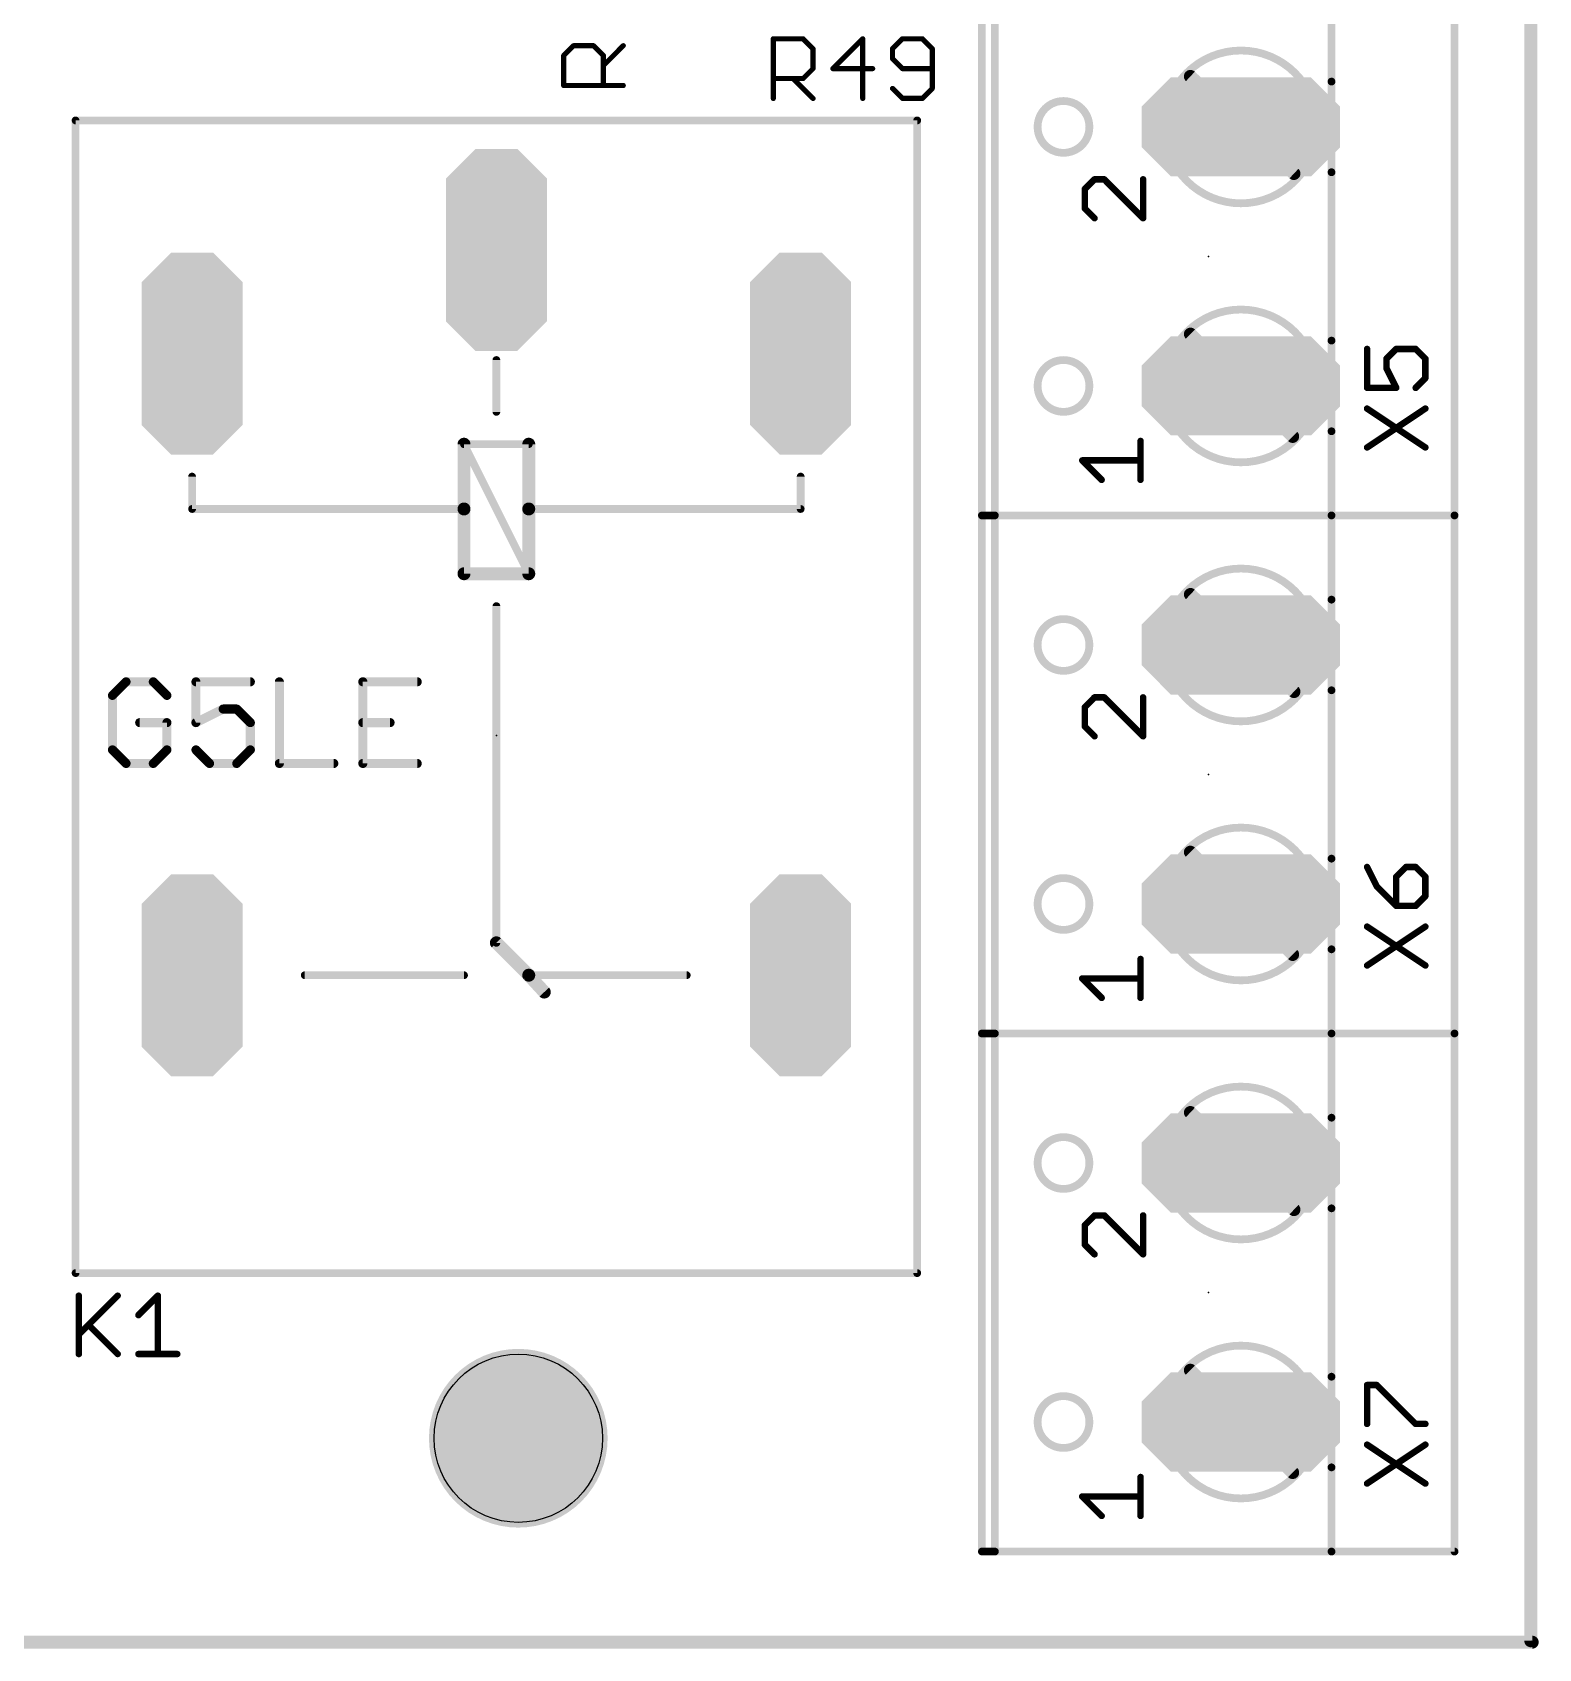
# Model space of a CAD drawing. Extents: x -10 to 136, y 0 to 101.
# Drawn here: x 106.47 to 136.02, y -0.13 to 31.57 of the extents above; entities that cross this region are included whole.
import ezdxf

# ---------------------------------------------------------------- set-up
doc = ezdxf.new("R2010")
doc.units = 0
for name, color, linetype in [('17', 92, 'CONTINUOUS'), ('20', 7, 'CONTINUOUS'), ('21', 253, 'CONTINUOUS'), ('23', 7, 'CONTINUOUS'), ('25', 253, 'CONTINUOUS'), ('51', 253, 'CONTINUOUS')]:
    doc.layers.add(name, color=color, linetype=linetype)

# ---------------------------------------------------------------- blocks, each defined once
blk = doc.blocks.new('LONGP100')
at = {"const_width": 0.5}
blk.add_lwpolyline([(-0.75, -0.1036), (-0.75, 0.1036), (-0.6036, 0.25), (0.6036, 0.25), (0.75, 0.1036), (0.75, -0.1036), (0.6036, -0.25), (-0.6036, -0.25), (-0.75, -0.1036), (-0.75, 0.1036)], dxfattribs=at)

msp = doc.modelspace()

# ---------------------------------------------------------------- linework, layer by layer
at = {"layer": '20'}
msp.add_line((135.89, 0), (135.862, 0.028), dxfattribs=at)
at = {"layer": '20', "const_width": 0.254}
for points in [[(135.862, 0.028), (135.862, 93.98)], [(0, 0), (135.89, 0)]]:
    msp.add_lwpolyline(points, dxfattribs=at)
at = {"layer": '20', "const_width": 0.127}
for points in [[(135.7985, 0.028, 1), (135.9255, 0.028)], [(135.89, -0.0635, 1), (135.89, 0.0635)]]:
    msp.add_lwpolyline(points, format="xyb", dxfattribs=at)
at = {"layer": '20'}
msp.add_circle((116, 4), 1.651, dxfattribs=at)
at = {"layer": '21'}
for points, const_width in [([(125.095, 22.098), (125.095, 32.258)], 0.1524), ([(125.349, 22.098), (125.349, 32.258)], 0.1524), ([(131.953, 30.607), (131.953, 32.258)], 0.1524), ([(134.366, 32.258), (134.366, 22.098)], 0.1524), ([(107.315, 7.239), (107.315, 29.845)], 0.1524), ([(123.825, 29.845), (107.315, 29.845)], 0.1524), ([(123.825, 29.845), (123.825, 7.239)], 0.1524), ([(131.953, 25.527), (131.953, 28.829)], 0.1524), ([(115.57, 25.146), (115.57, 24.13)], 0.1524), ([(131.953, 22.098), (131.953, 23.749)], 0.1524), ([(114.935, 23.495), (114.935, 22.225)], 0.254), ([(116.205, 23.495), (114.935, 23.495)], 0.1524), ([(114.935, 23.495), (116.205, 20.955)], 0.1524), ([(116.205, 22.225), (116.205, 23.495)], 0.254), ([(109.601, 22.225), (109.601, 22.86)], 0.1524), ([(121.539, 22.86), (121.539, 22.225)], 0.1524), ([(114.935, 22.225), (109.601, 22.225)], 0.1524), ([(114.935, 22.225), (114.935, 20.955)], 0.254), ([(116.205, 20.955), (116.205, 22.225)], 0.254), ([(121.539, 22.225), (116.205, 22.225)], 0.1524), ([(125.349, 22.098), (125.095, 22.098)], 0.1524), ([(125.095, 11.938), (125.095, 22.098)], 0.1524), ([(125.349, 22.098), (125.095, 22.098)], 0.1524), ([(125.349, 22.098), (131.953, 22.098)], 0.1524), ([(125.349, 11.938), (125.349, 22.098)], 0.1524), ([(131.953, 22.098), (125.349, 22.098)], 0.1524), ([(131.953, 22.098), (134.366, 22.098)], 0.1524), ([(134.366, 22.098), (131.953, 22.098)], 0.1524), ([(131.953, 20.447), (131.953, 22.098)], 0.1524), ([(134.366, 22.098), (134.366, 11.938)], 0.1524), ([(114.935, 20.955), (116.205, 20.955)], 0.254), ([(115.57, 20.32), (115.57, 13.716)], 0.1524), ([(131.953, 15.367), (131.953, 18.669)], 0.1524), ([(115.57, 13.716), (116.205, 13.081)], 0.254), ([(131.953, 11.938), (131.953, 13.589)], 0.1524), ([(114.935, 13.081), (111.8108, 13.081)], 0.1524), ([(116.205, 13.081), (116.5098, 12.7508)], 0.254), ([(119.3038, 13.081), (116.205, 13.081)], 0.1524), ([(125.349, 11.938), (125.095, 11.938)], 0.1524), ([(125.095, 1.778), (125.095, 11.938)], 0.1524), ([(125.349, 11.938), (125.095, 11.938)], 0.1524), ([(125.349, 11.938), (131.953, 11.938)], 0.1524), ([(125.349, 1.778), (125.349, 11.938)], 0.1524), ([(131.953, 11.938), (125.349, 11.938)], 0.1524), ([(131.953, 11.938), (134.366, 11.938)], 0.1524), ([(134.366, 11.938), (131.953, 11.938)], 0.1524), ([(131.953, 10.287), (131.953, 11.938)], 0.1524), ([(134.366, 11.938), (134.366, 1.778)], 0.1524), ([(131.953, 5.207), (131.953, 8.509)], 0.1524), ([(107.315, 7.239), (123.825, 7.239)], 0.1524), ([(131.953, 1.778), (131.953, 3.429)], 0.1524), ([(125.349, 1.778), (125.095, 1.778)], 0.1524), ([(125.349, 1.778), (131.953, 1.778)], 0.1524), ([(131.953, 1.778), (134.366, 1.778)], 0.1524)]:
    msp.add_lwpolyline(points, dxfattribs=dict(at, const_width=const_width))
for points, const_width in [([(131.9149, 30.607, 1), (131.9911, 30.607)], 0.0762), ([(126.6952, 29.21, 1), (126.6952, 30.226, 1), (126.6952, 29.21)], 0.1524), ([(107.3531, 29.845, 1), (107.2769, 29.845)], 0.0762), ([(107.315, 29.8831, 1), (107.315, 29.8069)], 0.0762), ([(123.8631, 29.845, 1), (123.7869, 29.845)], 0.0762), ([(123.825, 29.8069, 1), (123.825, 29.8831)], 0.0762), ([(131.9911, 28.829, 1), (131.9149, 28.829)], 0.0762), ([(131.9149, 25.527, 1), (131.9911, 25.527)], 0.0762), ([(115.6081, 25.146, 1), (115.5319, 25.146)], 0.0762), ([(126.6952, 24.13, 1), (126.6952, 25.146, 1), (126.6952, 24.13)], 0.1524), ([(115.5319, 24.13, 1), (115.6081, 24.13)], 0.0762), ([(131.9911, 23.749, 1), (131.9149, 23.749)], 0.0762), ([(114.9985, 23.495, 1), (114.8715, 23.495)], 0.127), ([(114.935, 23.5331, 1), (114.935, 23.4569)], 0.0762), ([(114.9691, 23.512, 1), (114.9009, 23.478)], 0.0762), ([(116.2685, 23.495, 1), (116.1415, 23.495)], 0.127), ([(116.205, 23.4569, 1), (116.205, 23.5331)], 0.0762), ([(109.6391, 22.86, 1), (109.5629, 22.86)], 0.0762), ([(121.5771, 22.86, 1), (121.5009, 22.86)], 0.0762), ([(109.601, 22.2631, 1), (109.601, 22.1869)], 0.0762), ([(109.5629, 22.225, 1), (109.6391, 22.225)], 0.0762), ([(114.9985, 22.225, 1), (114.8715, 22.225)], 0.127), ([(114.8715, 22.225, 1), (114.9985, 22.225)], 0.127), ([(114.935, 22.1869, 1), (114.935, 22.2631)], 0.0762), ([(116.2685, 22.225, 1), (116.1415, 22.225)], 0.127), ([(116.1415, 22.225, 1), (116.2685, 22.225)], 0.127), ([(116.205, 22.2631, 1), (116.205, 22.1869)], 0.0762), ([(121.5009, 22.225, 1), (121.5771, 22.225)], 0.0762), ([(121.539, 22.1869, 1), (121.539, 22.2631)], 0.0762), ([(125.095, 22.1361, 1), (125.095, 22.0599)], 0.0762), ([(125.1331, 22.098, 1), (125.0569, 22.098)], 0.0762), ([(125.095, 22.1361, 1), (125.095, 22.0599)], 0.0762), ([(125.0569, 22.098, 1), (125.1331, 22.098)], 0.0762), ([(125.349, 22.1361, 1), (125.349, 22.0599)], 0.0762), ([(125.3871, 22.098, 1), (125.3109, 22.098)], 0.0762), ([(125.349, 22.1361, 1), (125.349, 22.0599)], 0.0762), ([(125.3109, 22.098, 1), (125.3871, 22.098)], 0.0762), ([(125.349, 22.0599, 1), (125.349, 22.1361)], 0.0762), ([(125.349, 22.0599, 1), (125.349, 22.1361)], 0.0762), ([(131.953, 22.1361, 1), (131.953, 22.0599)], 0.0762), ([(131.953, 22.1361, 1), (131.953, 22.0599)], 0.0762), ([(131.9911, 22.098, 1), (131.9149, 22.098)], 0.0762), ([(131.9149, 22.098, 1), (131.9911, 22.098)], 0.0762), ([(131.953, 22.0599, 1), (131.953, 22.1361)], 0.0762), ([(131.953, 22.0599, 1), (131.953, 22.1361)], 0.0762), ([(134.4041, 22.098, 1), (134.3279, 22.098)], 0.0762), ([(134.3279, 22.098, 1), (134.4041, 22.098)], 0.0762), ([(134.366, 22.0599, 1), (134.366, 22.1361)], 0.0762), ([(134.366, 22.0599, 1), (134.366, 22.1361)], 0.0762), ([(114.935, 21.0185, 1), (114.935, 20.8915)], 0.127), ([(114.8715, 20.955, 1), (114.9985, 20.955)], 0.127), ([(116.1415, 20.955, 1), (116.2685, 20.955)], 0.127), ([(116.1709, 20.938, 1), (116.2391, 20.972)], 0.0762), ([(116.205, 20.8915, 1), (116.205, 21.0185)], 0.127), ([(115.6081, 20.32, 1), (115.5319, 20.32)], 0.0762), ([(131.9149, 20.447, 1), (131.9911, 20.447)], 0.0762), ([(126.6952, 19.05, 1), (126.6952, 20.066, 1), (126.6952, 19.05)], 0.1524), ([(131.9911, 18.669, 1), (131.9149, 18.669)], 0.0762), ([(131.9149, 15.367, 1), (131.9911, 15.367)], 0.0762), ([(126.6952, 13.97, 1), (126.6952, 14.986, 1), (126.6952, 13.97)], 0.1524), ([(115.6149, 13.7609, 1), (115.5251, 13.6711)], 0.127), ([(115.5319, 13.716, 1), (115.6081, 13.716)], 0.0762), ([(131.9911, 13.589, 1), (131.9149, 13.589)], 0.0762), ([(111.8108, 13.1191, 1), (111.8108, 13.0429)], 0.0762), ([(114.935, 13.0429, 1), (114.935, 13.1191)], 0.0762), ([(116.2517, 13.1241, 1), (116.1583, 13.0379)], 0.127), ([(116.1601, 13.0361, 1), (116.2499, 13.1259)], 0.127), ([(116.205, 13.1191, 1), (116.205, 13.0429)], 0.0762), ([(119.3038, 13.0429, 1), (119.3038, 13.1191)], 0.0762), ([(116.4631, 12.7077, 1), (116.5565, 12.7939)], 0.127), ([(125.095, 11.9761, 1), (125.095, 11.8999)], 0.0762), ([(125.1331, 11.938, 1), (125.0569, 11.938)], 0.0762), ([(125.095, 11.9761, 1), (125.095, 11.8999)], 0.0762), ([(125.0569, 11.938, 1), (125.1331, 11.938)], 0.0762), ([(125.349, 11.9761, 1), (125.349, 11.8999)], 0.0762), ([(125.3871, 11.938, 1), (125.3109, 11.938)], 0.0762), ([(125.349, 11.9761, 1), (125.349, 11.8999)], 0.0762), ([(125.3109, 11.938, 1), (125.3871, 11.938)], 0.0762), ([(125.349, 11.8999, 1), (125.349, 11.9761)], 0.0762), ([(125.349, 11.8999, 1), (125.349, 11.9761)], 0.0762), ([(131.953, 11.9761, 1), (131.953, 11.8999)], 0.0762), ([(131.953, 11.9761, 1), (131.953, 11.8999)], 0.0762), ([(131.9911, 11.938, 1), (131.9149, 11.938)], 0.0762), ([(131.9149, 11.938, 1), (131.9911, 11.938)], 0.0762), ([(131.953, 11.8999, 1), (131.953, 11.9761)], 0.0762), ([(131.953, 11.8999, 1), (131.953, 11.9761)], 0.0762), ([(134.4041, 11.938, 1), (134.3279, 11.938)], 0.0762), ([(134.3279, 11.938, 1), (134.4041, 11.938)], 0.0762), ([(134.366, 11.8999, 1), (134.366, 11.9761)], 0.0762), ([(134.366, 11.8999, 1), (134.366, 11.9761)], 0.0762), ([(131.9149, 10.287, 1), (131.9911, 10.287)], 0.0762), ([(126.6952, 8.89, 1), (126.6952, 9.906, 1), (126.6952, 8.89)], 0.1524), ([(131.9911, 8.509, 1), (131.9149, 8.509)], 0.0762), ([(107.315, 7.2771, 1), (107.315, 7.2009)], 0.0762), ([(123.825, 7.2009, 1), (123.825, 7.2771)], 0.0762), ([(107.2769, 7.239, 1), (107.3531, 7.239)], 0.0762), ([(123.7869, 7.239, 1), (123.8631, 7.239)], 0.0762), ([(131.9149, 5.207, 1), (131.9911, 5.207)], 0.0762), ([(126.6952, 3.81, 1), (126.6952, 4.826, 1), (126.6952, 3.81)], 0.1524), ([(131.9911, 3.429, 1), (131.9149, 3.429)], 0.0762), ([(125.095, 1.8161, 1), (125.095, 1.7399)], 0.0762), ([(125.0569, 1.778, 1), (125.1331, 1.778)], 0.0762), ([(125.349, 1.8161, 1), (125.349, 1.7399)], 0.0762), ([(125.3109, 1.778, 1), (125.3871, 1.778)], 0.0762), ([(125.349, 1.7399, 1), (125.349, 1.8161)], 0.0762), ([(131.953, 1.8161, 1), (131.953, 1.7399)], 0.0762), ([(131.9149, 1.778, 1), (131.9911, 1.778)], 0.0762), ([(131.953, 1.7399, 1), (131.953, 1.8161)], 0.0762), ([(134.3279, 1.778, 1), (134.4041, 1.778)], 0.0762), ([(134.366, 1.7399, 1), (134.366, 1.8161)], 0.0762)]:
    msp.add_lwpolyline(points, format="xyb", dxfattribs=dict(at, const_width=const_width))
at = {"layer": '23'}
for p in [(129.54, 27.178), (115.57, 17.78), (129.54, 17.018), (129.54, 6.858)]:
    msp.add_point(p, dxfattribs=at)
at = {"layer": '25'}
for points, const_width in [([(121.0027, 30.2768), (121.0027, 31.4461)], 0.1016), ([(121.0027, 31.4461), (121.5873, 31.4461)], 0.1016), ([(121.5873, 31.4461), (121.7822, 31.2512)], 0.1016), ([(122.7566, 31.4461), (122.172, 30.8614)], 0.1016), ([(122.7566, 30.2768), (122.7566, 31.4461)], 0.1016), ([(123.5361, 31.4461), (123.3413, 31.2512)], 0.1016), ([(123.9259, 31.4461), (123.5361, 31.4461)], 0.1016), ([(124.1208, 31.2512), (123.9259, 31.4461)], 0.1016), ([(116.8899, 31.1154), (117.0848, 31.3103)], 0.1016), ([(116.8899, 30.5308), (116.8899, 31.1154)], 0.1016), ([(117.0848, 31.3103), (117.4746, 31.3103)], 0.1016), ([(117.4746, 31.3103), (117.6695, 31.1154)], 0.1016), ([(117.6695, 30.9205), (118.0592, 31.3103)], 0.1016), ([(117.6695, 31.1154), (117.6695, 30.5308)], 0.1016), ([(121.7822, 31.2512), (121.7822, 30.8614)], 0.1016), ([(123.3413, 31.2512), (123.3413, 31.0563)], 0.1016), ([(123.3413, 31.0563), (123.5361, 30.8614)], 0.1016), ([(124.1208, 30.4716), (124.1208, 31.2512)], 0.1016), ([(121.7822, 30.8614), (121.5873, 30.6665)], 0.1016), ([(122.172, 30.8614), (122.9515, 30.8614)], 0.1016), ([(123.5361, 30.8614), (124.1208, 30.8614)], 0.1016), ([(118.0592, 30.5308), (116.8899, 30.5308)], 0.1016), ([(121.5873, 30.6665), (121.0027, 30.6665)], 0.1016), ([(121.3924, 30.6665), (121.7822, 30.2768)], 0.1016), ([(123.3413, 30.4716), (123.5361, 30.2768)], 0.1016), ([(123.9259, 30.2768), (124.1208, 30.4716)], 0.1016), ([(123.5361, 30.2768), (123.9259, 30.2768)], 0.1016), ([(132.6506, 25.3634), (132.6506, 24.6008)], 0.127), ([(133.0319, 25.1727), (133.2226, 25.3634)], 0.127), ([(133.2226, 25.3634), (133.6039, 25.3634)], 0.127), ([(133.6039, 25.3634), (133.7945, 25.1727)], 0.127), ([(133.0319, 24.9821), (133.0319, 25.1727)], 0.127), ([(133.2226, 24.6008), (133.0319, 24.9821)], 0.127), ([(133.7945, 25.1727), (133.7945, 24.7914)], 0.127), ([(133.7945, 24.7914), (133.6039, 24.6008)], 0.127), ([(132.6506, 24.6008), (133.2226, 24.6008)], 0.127), ([(132.6506, 23.4315), (133.7945, 24.1941)], 0.127), ([(132.6506, 24.1941), (133.7945, 23.4315)], 0.127), ([(132.6506, 15.2034), (132.8412, 14.8221)], 0.127), ([(133.4132, 15.2034), (133.2226, 15.0127)], 0.127), ([(133.6039, 15.2034), (133.4132, 15.2034)], 0.127), ([(133.7945, 15.0127), (133.6039, 15.2034)], 0.127), ([(133.2226, 15.0127), (133.2226, 14.4408)], 0.127), ([(133.7945, 14.6314), (133.7945, 15.0127)], 0.127), ([(132.8412, 14.8221), (133.2226, 14.4408)], 0.127), ([(133.6039, 14.4408), (133.7945, 14.6314)], 0.127), ([(133.2226, 14.4408), (133.6039, 14.4408)], 0.127), ([(132.6506, 13.2715), (133.7945, 14.0341)], 0.127), ([(132.6506, 14.0341), (133.7945, 13.2715)], 0.127), ([(107.3785, 6.7954), (107.3785, 5.6515)], 0.127), ([(107.3785, 6.0328), (108.1411, 6.7954)], 0.127), ([(108.5478, 6.4141), (108.9291, 6.7954)], 0.127), ([(108.9291, 6.7954), (108.9291, 5.6515)], 0.127), ([(107.5691, 6.2234), (108.1411, 5.6515)], 0.127), ([(108.5478, 5.6515), (109.3104, 5.6515)], 0.127), ([(132.6506, 4.2808), (132.6506, 5.0434)], 0.127), ([(132.6506, 5.0434), (132.8412, 5.0434)], 0.127), ([(132.8412, 5.0434), (133.6039, 4.2808)], 0.127), ([(133.6039, 4.2808), (133.7945, 4.2808)], 0.127), ([(132.6506, 3.1115), (133.7945, 3.8741)], 0.127), ([(132.6506, 3.8741), (133.7945, 3.1115)], 0.127)]:
    msp.add_lwpolyline(points, dxfattribs=dict(at, const_width=const_width))
for points, const_width in [([(121.0281, 31.4461, 1), (120.9773, 31.4461)], 0.0508), ([(121.0027, 31.4715, 1), (121.0027, 31.4207)], 0.0508), ([(121.6053, 31.4641, 1), (121.5693, 31.4281)], 0.0508), ([(121.5873, 31.4207, 1), (121.5873, 31.4715)], 0.0508), ([(122.782, 31.4461, 1), (122.7312, 31.4461)], 0.0508), ([(122.7746, 31.4281, 1), (122.7386, 31.4641)], 0.0508), ([(123.5361, 31.4715, 1), (123.5361, 31.4207)], 0.0508), ([(123.5541, 31.4281, 1), (123.5181, 31.4641)], 0.0508), ([(123.9439, 31.4641, 1), (123.9079, 31.4281)], 0.0508), ([(123.9259, 31.4207, 1), (123.9259, 31.4715)], 0.0508), ([(116.8719, 31.1334, 1), (116.9079, 31.0974)], 0.0508), ([(116.9153, 31.1154, 1), (116.8645, 31.1154)], 0.0508), ([(117.0848, 31.3357, 1), (117.0848, 31.2849)], 0.0508), ([(117.1028, 31.2923, 1), (117.0668, 31.3283)], 0.0508), ([(117.4926, 31.3283, 1), (117.4566, 31.2923)], 0.0508), ([(117.4746, 31.2849, 1), (117.4746, 31.3357)], 0.0508), ([(117.6949, 31.1154, 1), (117.6441, 31.1154)], 0.0508), ([(117.6515, 31.0974, 1), (117.6875, 31.1334)], 0.0508), ([(118.0772, 31.2923, 1), (118.0412, 31.3283)], 0.0508), ([(121.8076, 31.2512, 1), (121.7568, 31.2512)], 0.0508), ([(121.7642, 31.2332, 1), (121.8002, 31.2692)], 0.0508), ([(123.3233, 31.2692, 1), (123.3593, 31.2332)], 0.0508), ([(123.3593, 31.0743, 1), (123.3233, 31.0383)], 0.0508), ([(123.3667, 31.2512, 1), (123.3159, 31.2512)], 0.0508), ([(123.3159, 31.0563, 1), (123.3667, 31.0563)], 0.0508), ([(124.1462, 31.2512, 1), (124.0954, 31.2512)], 0.0508), ([(124.1028, 31.2332, 1), (124.1388, 31.2692)], 0.0508), ([(117.6515, 30.9385, 1), (117.6875, 30.9025)], 0.0508), ([(121.7568, 30.8614, 1), (121.8076, 30.8614)], 0.0508), ([(121.8002, 30.8434, 1), (121.7642, 30.8794)], 0.0508), ([(122.154, 30.8794, 1), (122.19, 30.8434)], 0.0508), ([(122.172, 30.8868, 1), (122.172, 30.836)], 0.0508), ([(122.9515, 30.836, 1), (122.9515, 30.8868)], 0.0508), ([(123.5361, 30.8868, 1), (123.5361, 30.836)], 0.0508), ([(123.5181, 30.8434, 1), (123.5541, 30.8794)], 0.0508), ([(124.1208, 30.836, 1), (124.1208, 30.8868)], 0.0508), ([(116.8899, 30.5562, 1), (116.8899, 30.5054)], 0.0508), ([(116.8645, 30.5308, 1), (116.9153, 30.5308)], 0.0508), ([(117.6441, 30.5308, 1), (117.6949, 30.5308)], 0.0508), ([(118.0592, 30.5054, 1), (118.0592, 30.5562)], 0.0508), ([(121.0027, 30.6919, 1), (121.0027, 30.6411)], 0.0508), ([(121.4104, 30.6845, 1), (121.3744, 30.6485)], 0.0508), ([(121.5693, 30.6845, 1), (121.6053, 30.6485)], 0.0508), ([(121.5873, 30.6411, 1), (121.5873, 30.6919)], 0.0508), ([(123.3593, 30.4896, 1), (123.3233, 30.4536)], 0.0508), ([(124.0954, 30.4716, 1), (124.1462, 30.4716)], 0.0508), ([(124.1388, 30.4536, 1), (124.1028, 30.4896)], 0.0508), ([(120.9773, 30.2768, 1), (121.0281, 30.2768)], 0.0508), ([(121.7642, 30.2588, 1), (121.8002, 30.2948)], 0.0508), ([(122.7312, 30.2768, 1), (122.782, 30.2768)], 0.0508), ([(123.5361, 30.3022, 1), (123.5361, 30.2514)], 0.0508), ([(123.5181, 30.2588, 1), (123.5541, 30.2948)], 0.0508), ([(123.9079, 30.2948, 1), (123.9439, 30.2588)], 0.0508), ([(123.9259, 30.2514, 1), (123.9259, 30.3022)], 0.0508), ([(132.6823, 25.3634, 1), (132.6189, 25.3634)], 0.0635), ([(133.2226, 25.3952, 1), (133.2226, 25.3317)], 0.0635), ([(133.2451, 25.3409, 1), (133.2001, 25.3859)], 0.0635), ([(133.6264, 25.3858, 1), (133.5814, 25.341)], 0.0635), ([(133.6039, 25.3317, 1), (133.6039, 25.3952)], 0.0635), ([(133.0094, 25.1952, 1), (133.0544, 25.1502)], 0.0635), ([(133.0603, 24.9963, 1), (133.0035, 24.9679)], 0.0635), ([(133.0636, 25.1727, 1), (133.0002, 25.1727)], 0.0635), ([(133.8262, 25.1727, 1), (133.7628, 25.1727)], 0.0635), ([(133.772, 25.1503, 1), (133.817, 25.1951)], 0.0635), ([(133.0002, 24.9821, 1), (133.0636, 24.9821)], 0.0635), ([(133.7628, 24.7914, 1), (133.8262, 24.7914)], 0.0635), ([(133.817, 24.7689, 1), (133.772, 24.8139)], 0.0635), ([(132.6506, 24.6325, 1), (132.6506, 24.5691)], 0.0635), ([(132.6189, 24.6008, 1), (132.6823, 24.6008)], 0.0635), ([(133.1942, 24.5866, 1), (133.251, 24.615)], 0.0635), ([(133.2226, 24.5691, 1), (133.2226, 24.6325)], 0.0635), ([(133.5814, 24.6233, 1), (133.6264, 24.5783)], 0.0635), ([(132.6682, 24.2205, 1), (132.633, 24.1677)], 0.0635), ([(133.8121, 24.1677, 1), (133.7769, 24.2205)], 0.0635), ([(132.633, 23.4579, 1), (132.6682, 23.4051)], 0.0635), ([(133.7769, 23.4051, 1), (133.8121, 23.4579)], 0.0635), ([(132.679, 15.2176, 1), (132.6222, 15.1892)], 0.0635), ([(133.4132, 15.2352, 1), (133.4132, 15.1716)], 0.0635), ([(133.4357, 15.181, 1), (133.3907, 15.2258)], 0.0635), ([(133.6264, 15.2258, 1), (133.5814, 15.181)], 0.0635), ([(133.6039, 15.1716, 1), (133.6039, 15.2352)], 0.0635), ([(133.2001, 15.0351, 1), (133.2451, 14.9903)], 0.0635), ([(133.2543, 15.0127, 1), (133.1909, 15.0127)], 0.0635), ([(133.8262, 15.0127, 1), (133.7628, 15.0127)], 0.0635), ([(133.772, 14.9903, 1), (133.817, 15.0351)], 0.0635), ([(132.8636, 14.8446, 1), (132.8188, 14.7996)], 0.0635), ([(132.8128, 14.8079, 1), (132.8696, 14.8363)], 0.0635), ([(133.7628, 14.6314, 1), (133.8262, 14.6314)], 0.0635), ([(133.817, 14.6089, 1), (133.772, 14.6539)], 0.0635), ([(133.2226, 14.4726, 1), (133.2226, 14.4091)], 0.0635), ([(133.1909, 14.4408, 1), (133.2543, 14.4408)], 0.0635), ([(133.2002, 14.4183, 1), (133.245, 14.4633)], 0.0635), ([(133.5814, 14.4633, 1), (133.6264, 14.4183)], 0.0635), ([(133.6039, 14.4091, 1), (133.6039, 14.4726)], 0.0635), ([(132.6682, 14.0605, 1), (132.633, 14.0077)], 0.0635), ([(133.8121, 14.0077, 1), (133.7769, 14.0605)], 0.0635), ([(132.633, 13.2979, 1), (132.6682, 13.2451)], 0.0635), ([(133.7769, 13.2451, 1), (133.8121, 13.2979)], 0.0635), ([(107.4103, 6.7954, 1), (107.3468, 6.7954)], 0.0635), ([(108.1636, 6.7729, 1), (108.1186, 6.8179)], 0.0635), ([(108.9609, 6.7954, 1), (108.8974, 6.7954)], 0.0635), ([(108.9516, 6.7729, 1), (108.9066, 6.8179)], 0.0635), ([(108.5253, 6.4366, 1), (108.5703, 6.3916)], 0.0635), ([(107.356, 6.0553, 1), (107.401, 6.0103)], 0.0635), ([(107.5915, 6.2459, 1), (107.5467, 6.2009)], 0.0635), ([(108.5478, 5.6833, 1), (108.5478, 5.6198)], 0.0635), ([(109.3104, 5.6198, 1), (109.3104, 5.6833)], 0.0635), ([(107.3468, 5.6515, 1), (107.4103, 5.6515)], 0.0635), ([(108.1187, 5.629, 1), (108.1635, 5.674)], 0.0635), ([(108.8974, 5.6515, 1), (108.9609, 5.6515)], 0.0635), ([(132.6823, 5.0434, 1), (132.6189, 5.0434)], 0.0635), ([(132.6506, 5.0751, 1), (132.6506, 5.0117)], 0.0635), ([(132.8636, 5.0659, 1), (132.8188, 5.0209)], 0.0635), ([(132.8412, 5.0117, 1), (132.8412, 5.0751)], 0.0635), ([(132.6189, 4.2808, 1), (132.6823, 4.2808)], 0.0635), ([(133.6039, 4.3125, 1), (133.6039, 4.2491)], 0.0635), ([(133.5815, 4.2583, 1), (133.6263, 4.3033)], 0.0635), ([(133.7945, 4.2491, 1), (133.7945, 4.3125)], 0.0635), ([(132.6682, 3.9005, 1), (132.633, 3.8477)], 0.0635), ([(133.8121, 3.8477, 1), (133.7769, 3.9005)], 0.0635), ([(132.633, 3.1379, 1), (132.6682, 3.0851)], 0.0635), ([(133.7769, 3.0851, 1), (133.8121, 3.1379)], 0.0635)]:
    msp.add_lwpolyline(points, format="xyb", dxfattribs=dict(at, const_width=const_width))
at = {"layer": '29', "const_width": 1.7526}
msp.add_lwpolyline([(116, 3.1237, 1), (116, 4.8763, 1), (116, 3.1237)], format="xyb", dxfattribs=at)
at = {"layer": '30', "const_width": 1.7526}
msp.add_lwpolyline([(116, 3.1237, 1), (116, 4.8763, 1), (116, 3.1237)], format="xyb", dxfattribs=at)
at = {"layer": '51'}
for points, const_width in [([(130.175, 28.2194, 1), (130.175, 31.2166, 1), (130.175, 28.2194)], 0.1524), ([(129.2278, 30.7549, 1), (129.141, 30.6623)], 0.127), ([(131.9911, 30.607, 1), (131.9149, 30.607)], 0.0762), ([(131.173, 28.7573, 1), (131.2598, 28.8499)], 0.127), ([(131.9149, 28.829, 1), (131.9911, 28.829)], 0.0762), ([(127.1452, 28.4992, 1), (127.0817, 28.4992)], 0.0635), ([(127.0909, 28.5216, 1), (127.1359, 28.4768)], 0.0635), ([(127.304, 28.7217, 1), (127.304, 28.6582)], 0.0635), ([(127.3265, 28.6675, 1), (127.2815, 28.7123)], 0.0635), ([(127.5172, 28.7124, 1), (127.4722, 28.6674)], 0.0635), ([(127.4947, 28.6582, 1), (127.4947, 28.7217)], 0.0635), ([(128.2891, 28.6899, 1), (128.2256, 28.6899)], 0.0635), ([(127.1359, 28.1404, 1), (127.0909, 28.0954)], 0.0635), ([(127.0817, 28.1179, 1), (127.1452, 28.1179)], 0.0635), ([(127.2815, 27.9048, 1), (127.3265, 27.9498)], 0.0635), ([(128.2256, 27.9273, 1), (128.2891, 27.9273)], 0.0635), ([(128.2348, 27.9048, 1), (128.2798, 27.9498)], 0.0635), ([(130.175, 23.1394, 1), (130.175, 26.1366, 1), (130.175, 23.1394)], 0.1524), ([(129.2293, 25.6989, 1), (129.1395, 25.6091)], 0.127), ([(131.9911, 25.527, 1), (131.9149, 25.527)], 0.0762), ([(131.9149, 23.749, 1), (131.9911, 23.749)], 0.0762), ([(128.2382, 23.5591, 1), (128.1748, 23.5591)], 0.0635), ([(131.1461, 23.6025, 1), (131.2359, 23.6923)], 0.127), ([(127.0851, 23.2003, 1), (127.0401, 23.1553)], 0.0635), ([(127.0626, 23.2096, 1), (127.0626, 23.1461)], 0.0635), ([(128.2065, 23.1461, 1), (128.2065, 23.2096)], 0.0635), ([(127.4214, 22.774, 1), (127.4664, 22.819)], 0.0635), ([(128.1748, 22.7965, 1), (128.2382, 22.7965)], 0.0635), ([(130.175, 18.0594, 1), (130.175, 21.0566, 1), (130.175, 18.0594)], 0.1524), ([(129.2278, 20.5949, 1), (129.141, 20.5023)], 0.127), ([(131.9911, 20.447, 1), (131.9149, 20.447)], 0.0762), ([(108.3058, 18.8799, 1), (108.3058, 18.7909)], 0.0889), ([(108.3372, 18.804, 1), (108.2744, 18.8668)], 0.0889), ([(108.871, 18.8668, 1), (108.8082, 18.804)], 0.0889), ([(108.8396, 18.7909, 1), (108.8396, 18.8799)], 0.0889), ([(109.676, 18.8799, 1), (109.676, 18.7909)], 0.0889), ([(109.7204, 18.8354, 1), (109.6316, 18.8354)], 0.0889), ([(110.7437, 18.7909, 1), (110.7437, 18.8799)], 0.0889), ([(111.3576, 18.8354, 1), (111.2687, 18.8354)], 0.0889), ([(112.9502, 18.8799, 1), (112.9502, 18.7909)], 0.0889), ([(112.9947, 18.8354, 1), (112.9058, 18.8354)], 0.0889), ([(114.0179, 18.7909, 1), (114.0179, 18.8799)], 0.0889), ([(131.173, 18.5973, 1), (131.2598, 18.6899)], 0.127), ([(131.9149, 18.669, 1), (131.9911, 18.669)], 0.0762), ([(108.0075, 18.5999, 1), (108.0703, 18.5371)], 0.0889), ([(108.0833, 18.5685, 1), (107.9945, 18.5685)], 0.0889), ([(109.0752, 18.5371, 1), (109.138, 18.5999)], 0.0889), ([(110.2098, 18.3461, 1), (110.2098, 18.2571)], 0.0889), ([(110.2297, 18.2618, 1), (110.1899, 18.3414)], 0.0889), ([(110.5081, 18.333, 1), (110.4453, 18.2702)], 0.0889), ([(110.4767, 18.2571, 1), (110.4767, 18.3461)], 0.0889), ([(127.1452, 18.3392, 1), (127.0817, 18.3392)], 0.0635), ([(127.0909, 18.3616, 1), (127.1359, 18.3168)], 0.0635), ([(127.304, 18.5617, 1), (127.304, 18.4982)], 0.0635), ([(127.3265, 18.5075, 1), (127.2815, 18.5523)], 0.0635), ([(127.5172, 18.5524, 1), (127.4722, 18.5074)], 0.0635), ([(127.4947, 18.4982, 1), (127.4947, 18.5617)], 0.0635), ([(128.2891, 18.5299, 1), (128.2256, 18.5299)], 0.0635), ([(108.5727, 18.0791, 1), (108.5727, 17.9901)], 0.0889), ([(109.151, 18.0346, 1), (109.0622, 18.0346)], 0.0889), ([(109.1066, 17.9901, 1), (109.1066, 18.0791)], 0.0889), ([(109.6561, 18.0744, 1), (109.6959, 17.9948)], 0.0889), ([(109.6316, 18.0346, 1), (109.7204, 18.0346)], 0.0889), ([(110.7882, 18.0346, 1), (110.6993, 18.0346)], 0.0889), ([(110.7123, 18.0032, 1), (110.7751, 18.066)], 0.0889), ([(112.9502, 18.0791, 1), (112.9502, 17.9901)], 0.0889), ([(113.484, 17.9901, 1), (113.484, 18.0791)], 0.0889), ([(127.1359, 17.9804, 1), (127.0909, 17.9354)], 0.0635), ([(127.0817, 17.9579, 1), (127.1452, 17.9579)], 0.0635), ([(127.2815, 17.7448, 1), (127.3265, 17.7898)], 0.0635), ([(128.2256, 17.7673, 1), (128.2891, 17.7673)], 0.0635), ([(128.2348, 17.7448, 1), (128.2798, 17.7898)], 0.0635), ([(108.0703, 17.5322, 1), (108.0075, 17.4694)], 0.0889), ([(107.9945, 17.5008, 1), (108.0833, 17.5008)], 0.0889), ([(109.0622, 17.5008, 1), (109.151, 17.5008)], 0.0889), ([(109.138, 17.4694, 1), (109.0752, 17.5322)], 0.0889), ([(109.7074, 17.5322, 1), (109.6446, 17.4694)], 0.0889), ([(110.6993, 17.5008, 1), (110.7882, 17.5008)], 0.0889), ([(110.7751, 17.4694, 1), (110.7123, 17.5322)], 0.0889), ([(108.3058, 17.2784, 1), (108.3058, 17.1895)], 0.0889), ([(108.2744, 17.2025, 1), (108.3372, 17.2653)], 0.0889), ([(108.8082, 17.2653, 1), (108.871, 17.2025)], 0.0889), ([(108.8396, 17.1895, 1), (108.8396, 17.2784)], 0.0889), ([(109.9429, 17.2784, 1), (109.9429, 17.1895)], 0.0889), ([(109.9115, 17.2025, 1), (109.9743, 17.2653)], 0.0889), ([(110.4453, 17.2653, 1), (110.5081, 17.2025)], 0.0889), ([(110.4767, 17.1895, 1), (110.4767, 17.2784)], 0.0889), ([(111.3131, 17.2784, 1), (111.3131, 17.1895)], 0.0889), ([(111.2687, 17.2339, 1), (111.3576, 17.2339)], 0.0889), ([(112.3808, 17.1895, 1), (112.3808, 17.2784)], 0.0889), ([(112.9502, 17.2784, 1), (112.9502, 17.1895)], 0.0889), ([(112.9058, 17.2339, 1), (112.9947, 17.2339)], 0.0889), ([(114.0179, 17.1895, 1), (114.0179, 17.2784)], 0.0889), ([(130.175, 12.9794, 1), (130.175, 15.9766, 1), (130.175, 12.9794)], 0.1524), ([(129.2293, 15.5389, 1), (129.1395, 15.4491)], 0.127), ([(131.9911, 15.367, 1), (131.9149, 15.367)], 0.0762), ([(128.2382, 13.3991, 1), (128.1748, 13.3991)], 0.0635), ([(131.1461, 13.4425, 1), (131.2359, 13.5323)], 0.127), ([(131.9149, 13.589, 1), (131.9911, 13.589)], 0.0762), ([(127.0851, 13.0403, 1), (127.0401, 12.9953)], 0.0635), ([(127.0626, 13.0496, 1), (127.0626, 12.9861)], 0.0635), ([(128.2065, 12.9861, 1), (128.2065, 13.0496)], 0.0635), ([(127.4214, 12.614, 1), (127.4664, 12.659)], 0.0635), ([(128.1748, 12.6365, 1), (128.2382, 12.6365)], 0.0635), ([(130.175, 7.8994, 1), (130.175, 10.8966, 1), (130.175, 7.8994)], 0.1524), ([(129.2278, 10.4349, 1), (129.141, 10.3423)], 0.127), ([(131.9911, 10.287, 1), (131.9149, 10.287)], 0.0762), ([(131.173, 8.4373, 1), (131.2598, 8.5299)], 0.127), ([(127.1452, 8.1792, 1), (127.0817, 8.1792)], 0.0635), ([(127.304, 8.4017, 1), (127.304, 8.3382)], 0.0635), ([(127.3265, 8.3475, 1), (127.2815, 8.3923)], 0.0635), ([(127.5172, 8.3924, 1), (127.4722, 8.3474)], 0.0635), ([(127.4947, 8.3382, 1), (127.4947, 8.4017)], 0.0635), ([(128.2891, 8.3699, 1), (128.2256, 8.3699)], 0.0635), ([(131.9149, 8.509, 1), (131.9911, 8.509)], 0.0762), ([(127.0909, 8.2016, 1), (127.1359, 8.1568)], 0.0635), ([(127.1359, 7.8204, 1), (127.0909, 7.7754)], 0.0635), ([(127.0817, 7.7979, 1), (127.1452, 7.7979)], 0.0635), ([(127.2815, 7.5848, 1), (127.3265, 7.6298)], 0.0635), ([(128.2256, 7.6073, 1), (128.2891, 7.6073)], 0.0635), ([(128.2348, 7.5848, 1), (128.2798, 7.6298)], 0.0635), ([(130.175, 2.8194, 1), (130.175, 5.8166, 1), (130.175, 2.8194)], 0.1524), ([(129.2293, 5.3789, 1), (129.1395, 5.2891)], 0.127), ([(131.9911, 5.207, 1), (131.9149, 5.207)], 0.0762), ([(128.2382, 3.2391, 1), (128.1748, 3.2391)], 0.0635), ([(131.1461, 3.2825, 1), (131.2359, 3.3723)], 0.127), ([(131.9149, 3.429, 1), (131.9911, 3.429)], 0.0762), ([(127.0851, 2.8803, 1), (127.0401, 2.8353)], 0.0635), ([(127.0626, 2.8896, 1), (127.0626, 2.826)], 0.0635), ([(128.2065, 2.826, 1), (128.2065, 2.8896)], 0.0635), ([(127.4214, 2.454, 1), (127.4664, 2.499)], 0.0635), ([(128.1748, 2.4765, 1), (128.2382, 2.4765)], 0.0635)]:
    msp.add_lwpolyline(points, format="xyb", dxfattribs=dict(at, const_width=const_width))
for points, const_width in [([(131.2164, 28.8036), (129.1844, 30.7086)], 0.254), ([(131.953, 28.829), (131.953, 30.607)], 0.1524), ([(127.304, 28.6899), (127.1134, 28.4992)], 0.127), ([(127.1134, 28.4992), (127.1134, 28.1179)], 0.127), ([(127.4947, 28.6899), (127.304, 28.6899)], 0.127), ([(128.2573, 27.9273), (127.4947, 28.6899)], 0.127), ([(128.2573, 28.6899), (128.2573, 27.9273)], 0.127), ([(127.1134, 28.1179), (127.304, 27.9273)], 0.127), ([(131.191, 23.6474), (129.1844, 25.654)], 0.254), ([(131.953, 23.749), (131.953, 25.527)], 0.1524), ([(128.2065, 22.7965), (128.2065, 23.5591)], 0.127), ([(127.4439, 22.7965), (127.0626, 23.1778)], 0.127), ([(127.0626, 23.1778), (128.2065, 23.1778)], 0.127), ([(131.2164, 18.6436), (129.1844, 20.5486)], 0.254), ([(131.953, 18.669), (131.953, 20.447)], 0.1524), ([(108.3058, 18.8354), (108.0389, 18.5685)], 0.1778), ([(108.8396, 18.8354), (108.3058, 18.8354)], 0.1778), ([(109.1066, 18.5685), (108.8396, 18.8354)], 0.1778), ([(110.7437, 18.8354), (109.676, 18.8354)], 0.1778), ([(109.676, 18.8354), (109.676, 18.0346)], 0.1778), ([(111.3131, 18.8354), (111.3131, 17.2339)], 0.1778), ([(114.0179, 18.8354), (112.9502, 18.8354)], 0.1778), ([(112.9502, 18.8354), (112.9502, 17.2339)], 0.1778), ([(108.0389, 18.5685), (108.0389, 17.5008)], 0.1778), ([(109.676, 18.0346), (110.2098, 18.3016)], 0.1778), ([(110.2098, 18.3016), (110.4767, 18.3016)], 0.1778), ([(110.4767, 18.3016), (110.7437, 18.0346)], 0.1778), ([(127.304, 18.5299), (127.1134, 18.3392)], 0.127), ([(127.1134, 18.3392), (127.1134, 17.9579)], 0.127), ([(127.4947, 18.5299), (127.304, 18.5299)], 0.127), ([(128.2573, 17.7673), (127.4947, 18.5299)], 0.127), ([(128.2573, 18.5299), (128.2573, 17.7673)], 0.127), ([(109.1066, 18.0346), (108.5727, 18.0346)], 0.1778), ([(109.1066, 17.5008), (109.1066, 18.0346)], 0.1778), ([(110.7437, 18.0346), (110.7437, 17.5008)], 0.1778), ([(112.9502, 18.0346), (113.484, 18.0346)], 0.1778), ([(127.1134, 17.9579), (127.304, 17.7673)], 0.127), ([(108.0389, 17.5008), (108.3058, 17.2339)], 0.1778), ([(108.8396, 17.2339), (109.1066, 17.5008)], 0.1778), ([(109.9429, 17.2339), (109.676, 17.5008)], 0.1778), ([(110.7437, 17.5008), (110.4767, 17.2339)], 0.1778), ([(108.3058, 17.2339), (108.8396, 17.2339)], 0.1778), ([(110.4767, 17.2339), (109.9429, 17.2339)], 0.1778), ([(111.3131, 17.2339), (112.3808, 17.2339)], 0.1778), ([(112.9502, 17.2339), (114.0179, 17.2339)], 0.1778), ([(131.191, 13.4874), (129.1844, 15.494)], 0.254), ([(131.953, 13.589), (131.953, 15.367)], 0.1524), ([(128.2065, 12.6365), (128.2065, 13.3991)], 0.127), ([(127.4439, 12.6365), (127.0626, 13.0178)], 0.127), ([(127.0626, 13.0178), (128.2065, 13.0178)], 0.127), ([(131.2164, 8.4836), (129.1844, 10.3886)], 0.254), ([(131.953, 8.509), (131.953, 10.287)], 0.1524), ([(127.304, 8.3699), (127.1134, 8.1792)], 0.127), ([(127.1134, 8.1792), (127.1134, 7.7979)], 0.127), ([(127.4947, 8.3699), (127.304, 8.3699)], 0.127), ([(128.2573, 7.6073), (127.4947, 8.3699)], 0.127), ([(128.2573, 8.3699), (128.2573, 7.6073)], 0.127), ([(127.1134, 7.7979), (127.304, 7.6073)], 0.127), ([(131.191, 3.3274), (129.1844, 5.334)], 0.254), ([(131.953, 3.429), (131.953, 5.207)], 0.1524), ([(128.2065, 2.4765), (128.2065, 3.2391)], 0.127), ([(127.4439, 2.4765), (127.0626, 2.8578)], 0.127), ([(127.0626, 2.8578), (128.2065, 2.8578)], 0.127)]:
    msp.add_lwpolyline(points, dxfattribs=dict(at, const_width=const_width))

# ---------------------------------------------------------------- block references
at = {"layer": '17'}
for p, xscale, yscale, rotation in [((130.175, 29.718), 1.9432, 1.9432, 180), ((130.175, 29.718), 1.9432, 1.9432, 180), ((115.57, 27.305), 1.9812, 1.9812, 270), ((115.57, 27.305), 1.9812, 1.9812, 270), ((109.601, 25.273), 1.9812, 1.9812, 270), ((109.601, 25.273), 1.9812, 1.9812, 270), ((121.539, 25.273), 1.9812, 1.9812, 270), ((121.539, 25.273), 1.9812, 1.9812, 270), ((130.175, 24.638), 1.9432, 1.9432, 180), ((130.175, 24.638), 1.9432, 1.9432, 180), ((130.175, 19.558), 1.9432, 1.9432, 180), ((130.175, 19.558), 1.9432, 1.9432, 180), ((130.175, 14.478), 1.9432, 1.9432, 180), ((130.175, 14.478), 1.9432, 1.9432, 180), ((109.601, 13.081), 1.9812, 1.9812, 270), ((109.601, 13.081), 1.9812, 1.9812, 270), ((121.539, 13.081), 1.9812, 1.9812, 270), ((121.539, 13.081), 1.9812, 1.9812, 270), ((130.175, 9.398), 1.9432, 1.9432, 180), ((130.175, 9.398), 1.9432, 1.9432, 180), ((130.175, 4.318), 1.9432, 1.9432, 180), ((130.175, 4.318), 1.9432, 1.9432, 180)]:
    msp.add_blockref('LONGP100', p, dxfattribs=dict(at, xscale=xscale, yscale=yscale, rotation=rotation))

doc.saveas('drawing.dxf')
